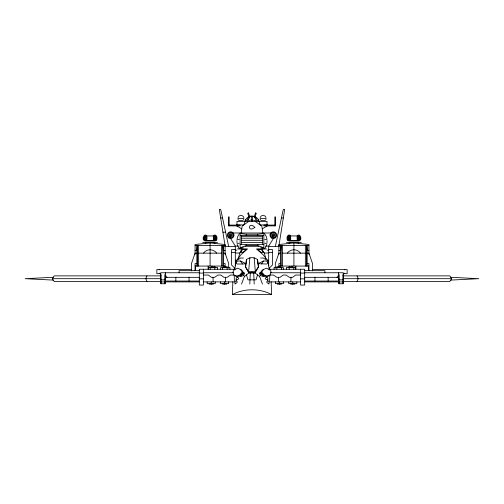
<?xml version="1.0" encoding="UTF-8"?>
<svg xmlns="http://www.w3.org/2000/svg" width="504" height="504" viewBox="0 0 504 504"><rect width="100%" height="100%" fill="white"/><g stroke="black" fill="none" stroke-linecap="round" stroke-linejoin="round"><path stroke-width="0.76" d="M252 219.618L252 221.382M278.378 281.887L278.454 277.326M290.89 281.887L290.966 277.326M240.137 247.741L246.229 245.568L246.248 244.61M240.465 269.483L242.367 272.141L243.797 272.985L241.662 270.012L237.586 268.153L235.003 269.483L233.465 269.483L233.024 272.758L203.477 272.758M246.229 235.45L246.28 234.209L240.137 233.604M249.801 284.061L250.286 272.973L255.465 273.288L259.623 276.513L262.477 284.061M268.714 275.934C267.454 276.299 262.748 277.364 263.176 275.115M246.475 259.516L245.561 266.622L248.617 272.299L252 272.551L255.383 272.299L258.439 267.246L257.525 259.516C254.205 256.983 249.795 256.983 246.475 259.516L245.561 267.246L248.617 272.299M160.303 281.509L160.688 278.687L160.303 275.871M343.696 281.509L343.312 278.687L343.696 275.871M241.145 232.993L242.166 226.057L248.793 221.382M232.823 281.786L232.464 294.563L271.536 294.563L271.177 281.786M234.662 270.012L236.137 260.581M278.8 246.551L284.672 209.437L283.286 209.437L275.304 246.551M233.031 272.236L234.083 275.411L236.401 275.984L238.883 275.537L241.063 273.943A1.94 0.655 -42.5 0 1 242.147 272.929L242.367 272.141M236.111 260.763C240.036 257.891 238.549 252.151 242.437 248.957M266.824 244.478L264.751 248.837M257.544 274.901L256.038 279.859L247.962 279.859L246.456 274.901M263.535 269.483L261.633 272.141L260.203 272.985L262.338 270.012L266.414 268.153L268.997 269.483L270.535 269.483L270.969 272.236L269.917 275.411L267.599 275.984L265.117 275.537L263.189 275.934M235.059 284.061L235.305 283.33L236.615 283.034L237.371 281.944L236.168 280.76L236.552 279.625L237.825 279.682L238.808 278.303L237.516 277.055L236.672 277.515L235.904 279.203L236.552 279.625M237.416 277.055L237.598 276.513L240.918 275.934A2.407 0.813 -42.5 0 0 243.388 275.171A2.407 0.813 -42.5 0 0 244.163 272.897M241.523 284.061L244.377 276.513L248.535 273.288L250.286 272.973M237.97 217.596C238.613 214.679 243.199 214.679 243.848 217.596M243.539 219.901L243.848 219.171M260.152 217.596C260.801 214.679 265.387 214.679 266.03 217.596M265.721 219.901L266.03 219.171M146.973 275.871L145.725 278.687L146.973 281.509M357.027 281.509L358.275 278.687L357.027 275.871M259.623 276.513L260.392 274.951M204.227 235.954L204.756 235.059L205.922 235.059L206.451 235.954M213.74 235.954L214.269 235.059L215.435 235.059L215.964 235.954M288.055 235.954L288.584 235.059L289.756 235.059L290.285 235.954M297.574 235.954L298.097 235.059L299.269 235.059L299.798 235.954M268.689 265.866L268.689 246.091L273.754 237.919M261.475 264.02L263.453 261.028L266.471 261.028L268.197 262.735L266.874 264.02L257.979 263.693L263.453 261.028M240.339 252.68L242.638 249.304M161.123 281.509L54.205 281.509L52.277 278.687L54.205 275.871L161.123 275.871M337.025 277.559L338.178 275.871M342.877 275.871L449.795 275.871L451.723 278.687L449.795 281.509L342.877 281.509M239.249 233.906L237.592 236.792L237.019 239.444L239.249 239.444M238.184 258.647L240.887 254.759L247.54 248.957L237.428 248.957M205.26 243.571L206.167 242.449M289.094 243.571L289.995 242.449M269.079 268.386L272.412 264.972L272.412 249.455L268.689 249.455M267.832 280.76L266.629 281.944L267.385 283.034L268.695 283.33L269.344 282.908L268.575 281.219L267.832 280.76L267.448 279.625L266.175 279.682L265.192 278.303L266.484 277.055L267.328 277.515L268.096 279.203L267.448 279.625M203.484 253.153C206.69 248.655 213.482 248.655 216.689 253.153M287.312 253.153C290.518 248.655 297.31 248.655 300.516 253.153M242.361 252.68L246.563 249.304L242.506 249.304L240.213 252.68L242.493 252.68M237.724 260.14L240.395 258.029L243.388 258.029M232.464 294.563C243.892 288.219 260.108 288.219 271.536 294.563M236.168 280.76L235.425 281.219L234.656 282.908L235.305 283.33M262.244 228.841L267.044 226.057L267.044 221.382L236.956 221.382L236.956 226.057L241.756 228.841M269.81 269.804L270.535 269.483M267.781 260.089L268.166 260.026L268.493 262.143L268.115 262.2M225.099 254.457L225.099 244.503L210.086 242.915L195.073 244.503L195.073 254.463M308.927 254.457L308.927 244.503L293.914 242.915L278.901 244.503L278.901 254.457M220.689 218.024L222.522 217.848M246.28 234.209L257.72 234.209L263.863 233.604M242.525 264.02L246.021 263.693L240.547 261.028L237.529 261.028L235.803 262.735L237.126 264.02L242.525 264.02L240.547 261.028M249.814 258.489L249.814 257.865L248.617 271.675L255.383 271.675L258.439 266.622L257.525 259.516M53.241 277.282L25.2 278.687L53.241 280.098M450.759 280.098L478.8 278.687L450.759 277.282M261.148 272.885L261.853 272.929A1.94 0.655 42.5 0 1 262.937 273.943L265.117 275.537M250.834 216.399L251.395 216.399M252.605 216.399L253.166 216.399M237.869 218.383L243.949 218.383M260.051 218.383L266.131 218.383M238.757 220.532L243.06 220.532M245.53 220.5L246.198 220.5M248.655 220.5L250.268 220.5M253.733 220.5L255.345 220.5M257.802 220.5L258.47 220.5M260.94 220.532L265.243 220.532M236.956 224.929L243.917 224.929L245.668 219.618L244.938 221.382A7.308 7.308 0 0 1 259.062 221.382L260.083 224.929L261.834 226.057L262.855 232.993M267.044 224.929L260.083 224.929L255.207 221.382M228.375 225.086L240.061 225.086L240.061 225.874L228.375 225.874L228.375 216.947L229.162 216.947L229.162 225.874M275.625 225.086L263.938 225.086L263.938 225.874L275.625 225.874L275.625 216.947L274.837 216.947L274.837 225.874M222.926 232.168L225.597 232.168M232.867 232.993L271.133 232.993M240.137 235.45L263.863 235.45M216.355 235.954L203.818 235.954L203.818 240.414L216.355 240.414M287.645 235.954L300.182 235.954L300.182 240.414L287.645 240.414M241.618 236.313L262.382 236.313M241.618 238.19L262.382 238.19M264.751 239.444L266.975 239.444L266.408 236.792L264.751 233.906M241.618 240.288L262.382 240.288M204.889 241.013L215.277 241.013M288.723 241.013L299.111 241.013M202.602 242.449L217.564 242.449M241.618 242.456L262.382 242.456M286.436 242.449L301.398 242.449M237.025 243.306L239.249 243.306M264.751 243.306L266.975 243.306M240.137 244.61L263.863 244.61M195.073 245.435L225.099 245.435M278.901 245.435L308.927 245.435M246.229 245.568L257.771 245.568L263.863 247.741M230.246 237.919L235.311 246.091L238.228 246.091M265.772 246.091L268.689 246.091M244.957 246.305L259.043 246.305M224.79 246.551L235.311 246.551M268.689 246.551L279.21 246.551M243.47 247.779L241.145 247.779L241.145 249.278M260.53 247.779L262.855 247.779L262.855 249.278M241.145 248.636L240.137 248.636L240.137 232.993M262.855 248.636L263.863 248.636L263.863 232.993M266.572 248.957L256.46 248.957L263.113 254.759L267.889 260.763M235.311 249.455L231.588 249.455L231.588 264.972L234.921 268.386M235.311 250.198L236.773 250.198M267.227 250.198L268.689 250.198M195.073 250.501L196.881 250.501L197.329 245.435L197.329 266.068M225.099 250.501L223.285 250.501L222.837 245.435L222.837 266.068M278.901 250.501L280.715 250.501L281.163 245.435L281.163 266.068M308.927 250.501L307.119 250.501L306.671 245.435L306.671 266.068M231.588 252.504L235.311 252.504M268.689 252.504L272.412 252.504M261.507 252.68L263.787 252.68L261.494 249.304L257.437 249.304L261.639 252.68M235.853 253.027L239.665 253.027M261.563 248.957L264.335 253.027L268.147 253.027M196.881 253.153L195.073 253.153L191.476 263.56L191.476 270.919M198.652 253.153L221.521 253.153M223.285 253.153L225.099 253.153L228.69 263.56L228.69 268.223M280.715 253.153L278.901 253.153L275.31 263.56L275.31 268.223M282.479 253.153L305.348 253.153M307.119 253.153L308.927 253.153L312.524 263.56L312.524 270.919M260.612 258.029L263.605 258.029L266.276 260.14M196.881 263.56L195.073 263.56L195.073 270.547M223.285 263.56L225.099 263.56L225.099 267.441M280.715 263.56L278.901 263.56L278.901 267.441M307.119 263.56L308.927 263.56L308.927 270.547M195.073 266.068L225.099 266.068M278.901 266.068L308.927 266.068M234.782 269.256L199.313 269.256L199.313 285.056L203.477 285.056L203.477 269.256M269.218 269.256L304.687 269.256L304.687 285.056L300.523 285.056L300.523 269.256M191.476 269.546L156.845 269.546L156.845 273.672L160.801 273.672M312.524 269.546L347.155 269.546L347.155 273.672L343.199 273.672M199.313 270.654L179.115 270.654L179.115 272.758M304.687 270.654L324.885 270.654L324.885 272.758M199.313 272.758L160.694 272.758L160.694 283.765L165.444 283.765L165.444 272.758M300.523 272.758L270.976 272.758L270.969 272.236M304.687 272.758L343.306 272.758L343.306 283.765L338.556 283.765L338.556 272.758M199.313 273.092L203.477 273.092M300.523 273.092L304.687 273.092M203.477 275.045L208.303 275.045L211.472 277.326L214.597 277.326L218.018 275.045L220.815 275.045L223.984 277.326L227.109 277.326L230.523 275.045L234.266 275.045L234.366 281.887L203.477 281.887M300.523 275.045L295.697 275.045L292.528 277.326L289.403 277.326L285.982 275.045L283.185 275.045L280.016 277.326L276.891 277.326L273.477 275.045L269.734 275.045L269.634 281.887L300.523 281.887M166.188 277.326L199.313 277.326M304.687 277.326L337.812 277.326M52.277 278.687L160.688 278.687M343.312 278.687L451.723 278.687M199.313 278.863L203.477 278.863M300.523 278.863L304.687 278.863M160.694 278.983L161.009 278.983M164.808 278.983L165.444 278.983M338.556 278.983L339.192 278.983M342.991 278.983L343.306 278.983M161.009 279.877L164.808 279.877M339.192 279.877L342.991 279.877M165.444 281.049L199.313 281.049M304.687 281.049L338.556 281.049M161.009 281.925L164.808 281.925M165.444 281.887L199.313 281.887M304.687 281.887L338.556 281.887M339.192 281.925L342.991 281.925M160.694 282.013L161.009 282.013M164.808 282.013L165.444 282.013M338.556 282.013L339.192 282.013M342.991 282.013L343.306 282.013M242.235 272.866L242.852 272.885M281.478 217.848L283.311 218.024M298.752 236.729L299.779 237.157M298.752 237.037L299.534 237.403M289.523 237.119A1.103 1.103 0 0 0 288.137 238.279A1.103 1.103 0 0 0 289.706 239.186A1.103 1.103 0 0 0 290.021 237.403L289.082 237.037A1.147 1.147 0 0 0 288.786 237.082M214.918 236.729L215.951 237.157M214.918 237.037L215.731 237.378A1.147 1.147 0 0 1 215.403 239.217A1.147 1.147 0 0 1 213.784 238.285A1.147 1.147 0 0 1 215.214 237.082M206.186 237.403L205.248 237.037A1.147 1.147 0 0 0 204.952 237.082M236.219 260.089L235.834 260.026L235.507 262.143L235.885 262.2M238.883 275.537L240.811 275.934M235.286 275.934L237.598 276.513M233.465 269.483L234.19 269.804M297.832 242.449L298.74 243.571M214.005 242.449L214.906 243.571M259.062 221.382L258.332 219.618M239.249 248.837L237.176 244.478M261.362 249.304L263.661 252.68M165.822 275.871L166.975 277.559M243.608 274.951L244.377 276.513M260.152 219.171L260.461 219.901M237.97 219.171L238.279 219.901M266.402 276.513L266.584 277.055M268.695 283.33L268.941 284.061M264.335 253.027L265.816 258.647M228.696 246.551L220.714 209.437L219.328 209.437L225.2 246.551M261.633 272.141L261.765 272.866M267.863 260.581L269.338 270.012M240.824 275.115L240.918 275.934M253.714 272.973L254.199 284.061M257.72 234.209L257.771 235.45M257.752 244.61L257.771 245.568M225.546 277.326L225.622 281.887M213.034 277.326L213.11 281.887M344.767 269.546L344.767 269.955M344.767 273.187L344.767 273.672M342.991 274.529L342.991 283.424M339.192 274.529L339.192 283.424M328.154 277.326L328.154 281.887M314.943 277.326L314.943 281.887M308.429 266.068L308.429 270.648M307.119 245.435L307.119 266.068M305.348 245.435L305.348 266.068M300.787 236.956L300.787 239.413M297.165 235.954L297.165 240.414M296.825 281.887L296.825 283.645L288.742 283.645L288.742 281.887M295.861 266.068L295.861 269.117M295.646 269.256L295.646 267.504L286.379 267.504L286.379 269.256M294.802 283.645L294.802 284.143L290.764 284.143L290.764 283.645M293.914 242.915L293.914 266.068M293.813 267.504L293.813 269.256M292.786 281.887L292.786 284.143M292.629 267.504L292.629 267L288.691 267L288.691 267.504M291.974 266.068L291.974 267.593M291.929 267L291.929 267.504M291.709 267L291.709 267.504M290.669 235.954L290.669 240.414M289.611 267L289.611 267.504M289.397 267L289.397 267.504M289.176 267.504L289.176 269.256M287.645 236.149L287.645 240.219M287.047 236.956L287.047 239.413M283.424 281.887L283.424 283.645L275.341 283.645L275.341 281.887M283.343 269.256L283.343 267.504L274.075 267.504L274.075 269.256M282.479 245.435L282.479 266.068M281.509 267.504L281.509 269.256M281.402 283.645L281.402 284.143L277.364 284.143L277.364 283.645M280.715 245.435L280.715 266.068M280.325 267.504L280.325 267L276.394 267L276.394 267.504M279.625 267L279.625 267.504M279.399 266.068L279.399 267.593M279.386 281.887L279.386 284.143M277.307 267L277.307 267.504M277.093 267L277.093 267.504M276.872 267.504L276.872 269.256M267.574 225.086L267.574 225.874M267.019 240.553L267.019 242.531M262.382 235.45L262.382 244.61M255.383 272.299L254.186 257.865L254.186 258.489M252 271.927L252 272.551M241.618 235.45L241.618 244.61M236.981 240.553L236.981 242.531M236.426 225.086L236.426 225.874M235.311 246.091L235.311 265.866M229.925 269.256L229.925 267.504L220.657 267.504L220.657 269.256M228.659 281.887L228.659 283.645L220.576 283.645L220.576 281.887M227.606 267.504L227.606 267L223.675 267L223.675 267.504M227.128 267.504L227.128 269.256M226.907 267L226.907 267.504M226.693 267L226.693 267.504M226.636 283.645L226.636 284.143L222.598 284.143L222.598 283.645M224.601 266.068L224.601 267.593M224.614 281.887L224.614 284.143M224.374 267L224.374 267.504M223.285 245.435L223.285 266.068M222.491 267.504L222.491 269.256M221.521 245.435L221.521 266.068M217.621 269.256L217.621 267.504L208.354 267.504L208.354 269.256M216.953 236.956L216.953 239.413M216.355 236.149L216.355 240.219M215.309 267.504L215.309 267L211.371 267L211.371 267.504M215.258 281.887L215.258 283.645L207.176 283.645L207.176 281.887M214.824 267.504L214.824 269.256M214.603 267L214.603 267.504M214.389 267L214.389 267.504M213.331 235.954L213.331 240.414M213.236 283.645L213.236 284.143L209.198 284.143L209.198 283.645M212.291 267L212.291 267.504M212.071 267L212.071 267.504M212.026 266.068L212.026 267.593M211.214 281.887L211.214 284.143M210.187 267.504L210.187 269.256M210.086 242.915L210.086 266.068M208.139 266.068L208.139 269.117M206.835 235.954L206.835 240.414M203.213 236.956L203.213 239.413M198.652 245.435L198.652 266.068M196.881 245.435L196.881 266.068M195.571 266.068L195.571 270.648M189.057 277.326L189.057 281.887M175.846 277.326L175.846 281.887M164.808 274.529L164.808 283.424M161.009 274.529L161.009 283.424M159.232 269.546L159.232 269.955M159.232 273.187L159.232 273.672M263.082 275.934A2.407 0.813 42.5 0 1 260.612 275.171A2.407 0.813 42.5 0 1 259.837 272.897M261.129 273.987A1.216 0.41 42.5 0 1 261.236 273.225A1.216 0.41 42.5 0 1 262.641 274.541A1.216 0.41 42.5 0 1 261.803 274.623M261.557 274.434A1.216 0.41 42.5 0 1 261.33 274.214M242.197 274.623A1.216 0.41 -42.5 0 1 241.359 274.541A1.216 0.41 -42.5 0 1 242.764 273.225A1.216 0.41 -42.5 0 1 242.871 273.987M242.67 274.214A1.216 0.41 -42.5 0 1 242.443 274.434M299.559 237.378A1.147 1.147 0 0 1 299.237 239.217A1.147 1.147 0 0 1 297.612 238.285A1.147 1.147 0 0 1 299.048 237.082M289.649 239.173A1.147 1.147 0 0 1 289.378 239.287L289.082 239.324A1.147 1.147 0 0 1 288.508 239.173M206.218 237.378A1.147 1.147 0 0 1 205.89 239.217A1.147 1.147 0 0 1 204.265 238.285A1.147 1.147 0 0 1 205.701 237.082M205.821 239.173A1.147 1.147 0 0 1 205.544 239.287L205.248 239.324A1.147 1.147 0 0 1 204.674 239.173M251.181 219.618L251.131 220.5L252.869 220.5L252.302 216.399L251.698 216.399L251.181 219.618M254.854 227.31C247.187 233.572 248.17 220.481 254.854 227.31M248.176 219.618L247.955 220.5L246.733 220.5C247.703 217.413 253.298 212.934 248.176 219.618M255.503 212.946L254.344 216.399L255.106 216.714L256.284 213.268L255.503 212.946M248.497 212.946L247.716 213.268L248.894 216.714L249.656 216.399L248.497 212.946M253.651 216.399L255.118 218.106L256.045 220.5L257.267 220.5L256.063 218.106L253.651 216.399M299.086 236.93L298.752 236.886A1.298 1.298 0 0 0 297.499 238.518A1.298 1.298 0 0 0 299.401 239.306A1.298 1.298 0 0 0 299.672 237.264L299.086 236.93M215.258 236.93L214.918 236.886A1.298 1.298 0 0 0 213.671 238.518A1.298 1.298 0 0 0 215.567 239.306A1.298 1.298 0 0 0 215.838 237.264L215.258 236.93M230.353 235.708A0.655 0.655 0 0 0 231.336 235.141A0.655 0.655 0 0 0 230.353 234.574A0.655 0.655 0 0 0 230.353 235.708M229.925 236.452A1.512 1.512 0 0 0 232.199 235.141A1.512 1.512 0 0 0 229.925 233.831A1.512 1.512 0 0 0 229.925 236.452M228.847 236.974A2.596 2.596 0 0 0 233.188 235.815A2.596 2.596 0 0 0 230.013 232.64A2.596 2.596 0 0 0 228.847 236.974M229.011 238.039A3.345 3.345 0 0 0 234.026 235.141A3.345 3.345 0 0 0 229.011 232.243A3.345 3.345 0 0 0 229.011 238.039M271.643 238.039A3.345 3.345 0 0 0 276.664 235.141A3.345 3.345 0 0 0 271.643 232.243A3.345 3.345 0 0 0 271.643 238.039M260.833 273.288A1.871 0.636 42.5 0 0 263.334 275.052A1.871 0.636 42.5 0 0 261.96 272.847A1.871 0.636 42.5 0 0 260.833 273.288M261.034 273.363A1.562 0.529 42.5 0 0 263.126 274.837A1.562 0.529 42.5 0 0 261.973 272.992A1.562 0.529 42.5 0 0 261.034 273.363M241.504 274.844A1.871 0.636 -42.5 0 0 243.375 272.519A1.871 0.636 -42.5 0 0 240.994 273.829A1.871 0.636 -42.5 0 0 241.504 274.844M241.573 274.661A1.562 0.529 -42.5 0 0 243.142 272.714A1.562 0.529 -42.5 0 0 241.151 273.811A1.562 0.529 -42.5 0 0 241.573 274.661M272.563 236.452A1.512 1.512 0 0 0 274.831 235.141A1.512 1.512 0 0 0 272.563 233.831A1.512 1.512 0 0 0 272.563 236.452M272.021 237.39A2.596 2.596 0 0 0 275.909 235.141A2.596 2.596 0 0 0 272.021 232.898A2.596 2.596 0 0 0 272.021 237.39M272.992 235.708A0.655 0.655 0 0 0 273.974 235.141A0.655 0.655 0 0 0 272.992 234.574A0.655 0.655 0 0 0 272.992 235.708M298.028 239.444A1.455 1.455 0 0 0 300.208 238.184A1.455 1.455 0 0 0 298.028 236.924A1.455 1.455 0 0 0 298.028 239.444M288.515 239.444A1.455 1.455 0 0 0 290.695 238.184A1.455 1.455 0 0 0 288.515 236.924A1.455 1.455 0 0 0 288.515 239.444M288.805 238.94A0.876 0.876 0 0 0 290.115 238.184A0.876 0.876 0 0 0 288.805 237.428A0.876 0.876 0 0 0 288.805 238.94M298.318 238.94A0.876 0.876 0 0 0 299.628 238.184A0.876 0.876 0 0 0 298.318 237.428A0.876 0.876 0 0 0 298.318 238.94M214.194 239.444A1.455 1.455 0 0 0 216.374 238.184A1.455 1.455 0 0 0 214.194 236.924A1.455 1.455 0 0 0 214.194 239.444M204.681 239.444A1.455 1.455 0 0 0 206.861 238.184A1.455 1.455 0 0 0 204.681 236.924A1.455 1.455 0 0 0 204.681 239.444M204.971 238.94A0.876 0.876 0 0 0 206.281 238.184A0.876 0.876 0 0 0 204.971 237.428A0.876 0.876 0 0 0 204.971 238.94M214.483 238.94A0.876 0.876 0 0 0 215.794 238.184A0.876 0.876 0 0 0 214.483 237.428A0.876 0.876 0 0 0 214.483 238.94"/></g></svg>
